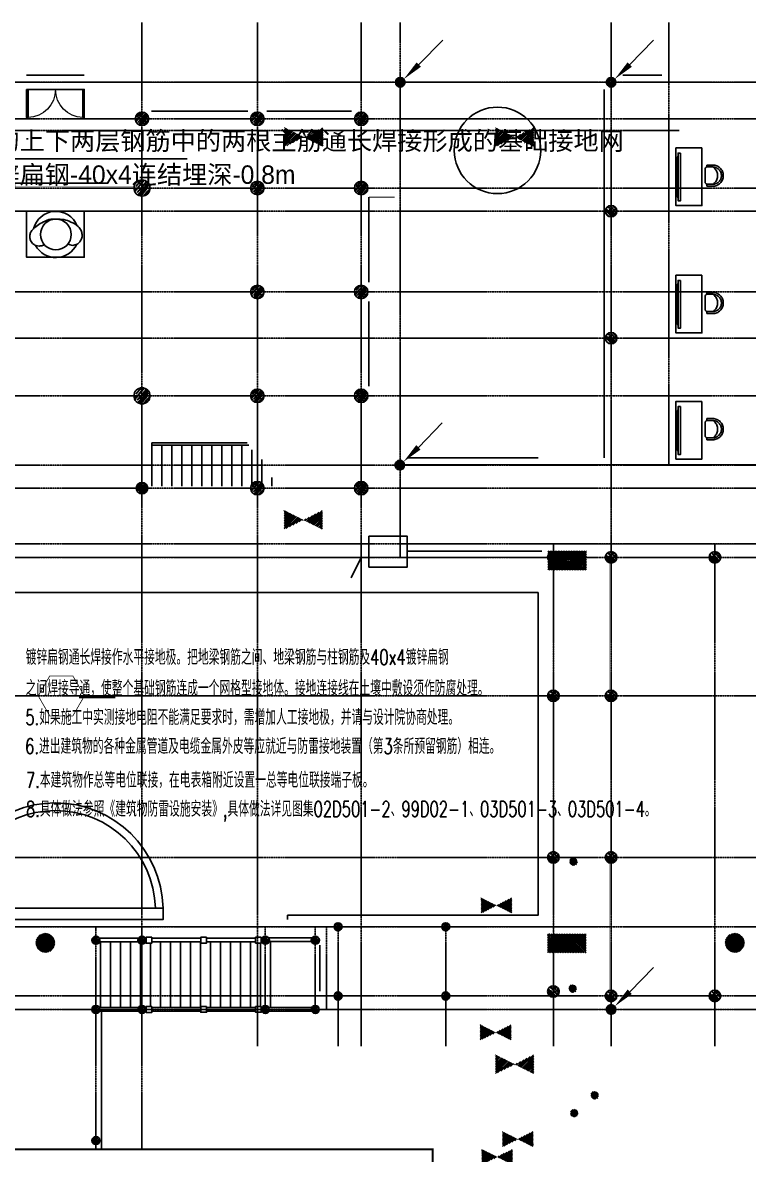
# Model space of a CAD drawing. Extents: x -137808 to 103746506, y -332957 to -111547.
# Drawn here: x 130060 to 148933, y -184427 to -155011 of the extents above; entities that cross this region are included whole.
import ezdxf

# ---------------------------------------------------------------- set-up
doc = ezdxf.new("R2010")
doc.units = 0
doc.header["$LTSCALE"] = 25
doc.header["$MEASUREMENT"] = 0
doc.linetypes.add('CONTINOUS', pattern=[0])
doc.linetypes.add('DOTE', pattern=[2.42, 2, -0.2, 0.02, -0.2])
doc.layers.get('0').update_dxf_attribs({"linetype": 'CONTINUOUS'})
for name, color, linetype in [('DOTE', 1, 'DOTE'), ('STEP', 7, 'CONTINUOUS'), ('TS', 4, 'CONTINUOUS'), ('WALL', 130, 'CONTINUOUS'), ('家具', 54, 'CONTINUOUS'), ('电-强电平面-箭头', 3, 'CONTINUOUS'), ('电-接地防雷-接地线', 132, 'CONTINUOUS'), ('设备-照明', 3, 'CONTINUOUS')]:
    doc.layers.add(name, color=color, linetype=linetype)
doc.styles.add('_TCH_DIM', font='SIMPLEX', dxfattribs={"bigfont": 'GBCBIG'})
doc.styles.add('C3', font='romans.shx', dxfattribs={"width": 0.7, "bigfont": 'hztxt.shx'})
doc.styles.add('IDQSTYLE', font='txt.shx', dxfattribs={"width": 0.7, "bigfont": 'hztxt.shx'})
doc.styles.get("Standard").update_dxf_attribs({"font": 'GBENOR', "bigfont": 'GBCBIG'})
doc.linetypes.add('GDLine', pattern='A,1,-3,5.8,["|",Standard,S=4,R=-45,X=-1.407,Y=-0.7],-0.1,["|",Standard,S=4,R=-45,X=-1.407,Y=-0.7],-0.1,["|",Standard,S=4,R=-45,X=-1.407,Y=-0.7],-0.1,["|",Standard,S=4,R=-45,X=-1.407,Y=-0.7],-0.1,5.8,-3,1', length=20)
doc.dimstyles.get("Standard").update_dxf_attribs({"dimscale": 100, "dimtxt": 3.5, "dimasz": 1, "dimexe": 2.5, "dimexo": 3, "dimgap": 1.5, "dimtad": 1, "dimdec": 0, "dimzin": 0, "dimdsep": 46, "dimtxsty": 'Standard', "dimblk": 'ARCHTICK', "dimcen": 0.09, "dimadec": 0, "dimazin": 0, "dimtfac": 1, "dimtdec": 0, "dimtix": 1, "dimtmove": 2, "dimatfit": 3, "dimfxl": 0, "dimtolj": 1, "dimtzin": 0, "dimarcsym": 0})

# ---------------------------------------------------------------- blocks, each defined once
blk = doc.blocks.new('*X')
at = {"color": 0, "linetype": 'Continuous'}
for p, q in [((192.59, 446.72), (193.93, 448.06)), ((192.59, 446.72), (193.87, 448.01)), ((192.65, 447.21), (193.44, 448)), ((192.65, 446.36), (194.23, 447.94)), ((192.67, 446.38), (194.27, 447.98)), ((192.69, 447.24), (193.35, 447.91)), ((192.79, 446.07), (194.52, 447.8)), ((192.81, 446.1), (194.55, 447.84)), ((192.98, 445.84), (194.75, 447.61)), ((193.01, 445.87), (194.78, 447.64)), ((193.23, 445.66), (194.93, 447.37)), ((193.27, 445.7), (194.95, 447.39)), ((193.53, 445.54), (195.05, 447.06)), ((193.58, 445.59), (195.06, 447.07)), ((193.92, 445.51), (195.08, 446.67)), ((193.98, 445.57), (195.08, 446.67)), ((194.61, 445.77), (194.82, 445.99)), ((163.77, 434.88), (163.89, 435)), ((163.77, 434.45), (164.18, 434.86)), ((163.77, 434.03), (164.46, 434.72)), ((163.77, 433.6), (164.74, 434.57)), ((163.77, 433.18), (165.02, 434.43)), ((163.77, 432.76), (165.31, 434.29)), ((163.77, 432.33), (165.59, 434.15)), ((163.77, 431.91), (165.87, 434.01)), ((163.77, 431.48), (166.16, 433.87)), ((163.77, 431.06), (166.44, 433.73)), ((163.77, 430.63), (166.72, 433.58)), ((163.77, 430.21), (167, 433.44)), ((164.32, 430.33), (167.29, 433.3)), ((165.17, 430.76), (167.57, 433.16)), ((166.02, 431.18), (167.85, 433.02)), ((166.86, 431.61), (168.14, 432.88)), ((167.71, 432.03), (168.42, 432.74)), ((168.56, 432.45), (168.7, 432.59)), ((168.98, 432.45), (169.41, 432.88)), ((169.27, 432.31), (170.26, 433.3)), ((169.55, 432.17), (171.11, 433.73)), ((169.83, 432.03), (171.96, 434.15)), ((170.12, 431.89), (172.8, 434.58)), ((170.4, 431.75), (173.65, 435)), ((170.68, 431.6), (173.77, 434.69)), ((170.96, 431.46), (173.77, 434.27)), ((171.25, 431.32), (173.77, 433.85)), ((171.53, 431.18), (173.77, 433.42)), ((171.81, 431.04), (173.77, 433)), ((172.1, 430.9), (173.77, 432.57)), ((172.38, 430.76), (173.77, 432.15)), ((172.66, 430.61), (173.77, 431.72)), ((172.94, 430.47), (173.77, 431.3)), ((173.23, 430.33), (173.77, 430.88)), ((173.51, 430.19), (173.77, 430.45)), ((232.27, 320.09), (237.18, 325)), ((232.27, 320.51), (236.75, 325)), ((232.27, 320.94), (236.33, 325)), ((232.27, 321.36), (235.9, 325)), ((232.27, 321.79), (235.48, 325)), ((232.27, 322.21), (235.06, 325)), ((232.27, 322.63), (234.63, 325)), ((232.27, 323.06), (234.21, 325)), ((232.27, 323.48), (233.78, 325)), ((232.27, 323.91), (233.36, 325)), ((232.27, 324.33), (232.93, 325)), ((232.27, 324.76), (232.51, 325)), ((232.6, 320), (237.6, 325)), ((233.02, 320), (238.02, 325)), ((233.45, 320), (238.45, 325)), ((233.87, 320), (238.87, 325)), ((234.3, 320), (239.3, 325)), ((234.72, 320), (239.72, 325)), ((235.15, 320), (240.15, 325)), ((235.57, 320), (240.57, 325)), ((235.99, 320), (240.99, 325)), ((236.42, 320), (241.42, 325)), ((236.84, 320), (241.84, 325)), ((237.27, 320), (242.27, 325)), ((237.69, 320), (242.27, 324.57)), ((238.12, 320), (242.27, 324.15)), ((238.54, 320), (242.27, 323.72)), ((238.96, 320), (242.27, 323.3)), ((239.39, 320), (242.27, 322.88)), ((239.81, 320), (242.27, 322.45)), ((240.24, 320), (242.27, 322.03)), ((240.66, 320), (242.27, 321.6)), ((241.09, 320), (242.27, 321.18)), ((241.51, 320), (242.27, 320.75)), ((241.93, 320), (242.27, 320.33)), ((278.36, 223.2), (280.79, 225.63)), ((278.36, 222.93), (281.06, 225.62)), ((278.39, 223.51), (280.47, 225.6)), ((278.4, 222.68), (281.31, 225.59)), ((278.45, 222.45), (279.79, 223.79)), ((278.47, 223.88), (280.11, 225.52)), ((278.69, 224.39), (279.6, 225.29)), ((279.61, 223.04), (280.95, 224.38)), ((279.62, 223.34), (280.65, 224.37)), ((279.65, 222.8), (281.19, 224.34)), ((279.73, 222.59), (281.39, 224.26)), ((279.79, 223.79), (280.2, 224.2)), ((279.83, 222.42), (281.57, 224.16)), ((279.94, 223.09), (280.9, 224.05)), ((279.96, 222.26), (281.73, 224.03)), ((279.99, 222.85), (281.14, 224)), ((279.99, 223.42), (280.57, 224)), ((280.07, 222.66), (281.33, 223.91)), ((280.11, 222.13), (281.86, 223.88)), ((280.2, 224.2), (281.54, 225.54)), ((280.2, 222.5), (281.49, 223.79)), ((280.29, 222.02), (281.97, 223.7)), ((280.35, 222.37), (281.62, 223.64)), ((280.36, 220.68), (283.31, 223.63)), ((280.65, 224.37), (281.75, 225.47)), ((280.95, 224.38), (281.95, 225.38)), ((281.19, 224.34), (282.13, 225.28)), ((281.39, 224.26), (282.3, 225.17)), ((281.57, 224.16), (282.46, 225.05)), ((281.73, 224.03), (282.61, 224.91)), ((281.86, 223.88), (282.75, 224.77)), ((281.97, 223.7), (282.87, 224.61)), ((281.98, 222.58), (283.25, 223.85)), ((282.05, 223.5), (282.99, 224.44)), ((282.1, 223.27), (283.09, 224.26)), ((282.1, 222.98), (283.18, 224.06)), ((278.52, 222.24), (279.62, 223.34)), ((278.61, 222.04), (279.61, 223.04)), ((278.71, 221.86), (279.65, 222.8)), ((278.82, 221.68), (279.73, 222.59)), ((278.94, 221.52), (279.83, 222.42)), ((279.08, 221.38), (279.96, 222.26)), ((279.22, 221.24), (280.11, 222.13)), ((279.38, 221.11), (280.29, 222.02)), ((279.55, 221), (280.49, 221.94)), ((279.73, 220.9), (280.72, 221.89)), ((279.93, 220.81), (281.01, 221.89)), ((280.14, 220.74), (281.41, 222.01)), ((280.49, 221.94), (282.05, 223.5)), ((280.54, 222.27), (281.71, 223.45)), ((280.61, 220.65), (283.34, 223.38)), ((280.72, 221.89), (282.1, 223.27)), ((280.77, 222.22), (281.77, 223.22)), ((280.88, 220.63), (283.36, 223.11)), ((281.01, 221.89), (282.1, 222.98)), ((281.08, 222.24), (281.74, 222.91)), ((281.18, 220.65), (283.33, 222.81)), ((281.41, 222.01), (281.98, 222.58)), ((281.54, 220.73), (283.26, 222.45)), ((282.01, 220.91), (283.07, 221.98)), ((159.6, 156.77), (159.62, 156.79)), ((159.66, 156.55), (159.91, 156.79)), ((159.75, 156.35), (160.19, 156.79)), ((159.84, 156.17), (160.47, 156.79)), ((159.95, 155.99), (160.75, 156.79)), ((160.08, 155.83), (161.04, 156.79)), ((160.21, 155.68), (161.32, 156.79)), ((160.35, 155.55), (161.6, 156.79)), ((160.51, 155.42), (161.89, 156.79)), ((160.68, 155.3), (162.17, 156.79)), ((160.86, 155.2), (162.45, 156.79)), ((161.05, 155.11), (162.73, 156.79)), ((161.26, 155.03), (163.02, 156.79)), ((161.48, 154.98), (163.3, 156.79)), ((161.72, 154.93), (163.58, 156.79)), ((161.99, 154.92), (163.87, 156.79)), ((162.29, 154.93), (164.49, 157.14)), ((162.63, 155), (164.43, 156.79)), ((163.08, 155.16), (164.27, 156.35)), ((262, 135.85), (263.24, 137.09)), ((262, 135.85), (263.24, 137.09)), ((262, 135.85), (263.24, 137.09)), ((262, 135.85), (263.24, 137.09)), ((262.02, 135.59), (263.5, 137.07)), ((262.02, 135.59), (263.5, 137.07)), ((262.02, 135.59), (263.5, 137.07)), ((262.02, 135.59), (263.5, 137.07)), ((262.05, 136.18), (262.91, 137.04)), ((262.05, 136.18), (262.91, 137.04)), ((262.05, 136.18), (262.91, 137.04)), ((262.05, 136.18), (262.91, 137.04)), ((262.09, 135.37), (263.71, 137)), ((262.09, 135.37), (263.71, 137)), ((262.09, 135.37), (263.71, 137)), ((262.09, 135.37), (263.71, 137)), ((262.18, 135.19), (263.9, 136.91)), ((262.18, 135.19), (263.9, 136.91)), ((262.18, 135.19), (263.9, 136.91)), ((262.18, 135.19), (263.9, 136.91)), ((262.3, 135.02), (264.07, 136.79)), ((262.3, 135.02), (264.07, 136.79)), ((262.3, 135.02), (264.07, 136.79)), ((262.3, 135.02), (264.07, 136.79)), ((262.44, 134.88), (264.21, 136.64)), ((262.44, 134.88), (264.21, 136.64)), ((262.44, 134.88), (264.21, 136.64)), ((262.44, 134.88), (264.21, 136.64)), ((262.61, 134.77), (264.32, 136.48)), ((262.61, 134.77), (264.32, 136.48)), ((262.61, 134.77), (264.32, 136.48)), ((262.61, 134.77), (264.32, 136.48)), ((262.8, 134.67), (264.42, 136.29)), ((262.8, 134.67), (264.42, 136.29)), ((262.8, 134.67), (264.42, 136.29)), ((262.8, 134.67), (264.42, 136.29)), ((263.02, 134.61), (264.48, 136.07)), ((263.02, 134.61), (264.48, 136.07)), ((263.02, 134.61), (264.48, 136.07)), ((263.02, 134.61), (264.48, 136.07)), ((263.28, 134.59), (264.5, 135.8)), ((263.28, 134.59), (264.5, 135.8)), ((263.28, 134.59), (264.5, 135.8)), ((263.28, 134.59), (264.5, 135.8)), ((263.62, 134.65), (264.44, 135.46)), ((263.62, 134.65), (264.44, 135.46)), ((263.62, 134.65), (264.44, 135.46)), ((263.62, 134.65), (264.44, 135.46))]:
    blk.add_line(p, q, dxfattribs=at)
blk = doc.blocks.new('HC000754')
at = {"color": 0, "linetype": 'Continuous'}
blk.add_line((5.53, 5.47), (2.42, 2.3), dxfattribs=at)
blk.add_lwpolyline([(2.42, 2.3, 0.8, 0, 0), (0.47, 0.41, 0, 0, 0)], format="xyseb", dxfattribs=at)
blk.add_circle((0, 0), 0.625, dxfattribs=at)
at = {"color": 0, "linetype": 'Continuous', "xscale": 0.5, "yscale": 0.5, "zscale": 0.5}
blk.add_blockref('*X', (-96.92, -223.41), dxfattribs=at)
at = {"color": 0, "style": 'IDQSTYLE', "width": 0.7}
blk.add_attdef('PSFHATT', (7.53, -0.63), '', height=2.5, dxfattribs=at)
blk = doc.blocks.new('_ArchTick')
at = {"color": 0, "linetype": 'ByBlock', "const_width": 0.4}
blk.add_lwpolyline([(-0.5, -0.5), (0.5, 0.5)], dxfattribs=at)
blk = doc.blocks.new('HC000061')
at = {"color": 0, "linetype": 'Continuous'}
for p, q in [((-0.66, 0.64), (-1.77, 1.76)), ((1.77, 1.77), (0.65, 0.65)), ((-0.66, -0.64), (-1.77, -1.76)), ((0.65, -0.65), (1.77, -1.77))]:
    blk.add_line(p, q, dxfattribs=at)
at = {"color": 0, "linetype": 'Continuous', "const_width": 0.2}
blk.add_lwpolyline([(1.77, -1.77, 0.198912), (2.5, 0, 0.198912), (1.77, 1.77, 0.198912), (0, 2.5, 0.198912), (-1.77, 1.77, 0.198912), (-2.5, 0, 0.198912), (-1.77, -1.77, 0.198912), (0, -2.5, 0.198912)], format="xyb", close=True, dxfattribs=at)
at = {"color": 0, "linetype": 'Continuous'}
blk.add_circle((0, 0), 0.915, dxfattribs=at)
blk.add_blockref('*X', (-280.86, -223.13), dxfattribs=at)
at = {"color": 0, "style": 'IDQSTYLE', "width": 0.7}
blk.add_attdef('PSFHATT', (4.5, -2.5), '', height=2.5, dxfattribs=at)
blk = doc.blocks.new('HC000799')
at = {"color": 0, "linetype": 'Continuous', "const_width": 0.2}
for points in [[(0.88, 2.13), (3.75, 5), (5, 3.75)], [(-0.88, 0.37), (-3.75, -2.5), (-5, -1.25)]]:
    blk.add_lwpolyline(points, dxfattribs=at)
blk.add_lwpolyline([(0.88, 0.37, 0.198912), (1.25, 1.25, 0.198912), (0.88, 2.13, 0.198912), (0, 2.5, 0.198912), (-0.88, 2.13, 0.198912), (-1.25, 1.25, 0.198912), (-0.88, 0.37, 0.198912), (0, 0, 0.198912)], format="xyb", close=True, dxfattribs=at)
at = {"color": 0, "linetype": 'Continuous'}
blk.add_blockref('*X', (-263.19, -134.66), dxfattribs=at)
at = {"color": 0, "style": 'IDQSTYLE', "width": 0.7}
blk.add_attdef('PSFHATT', (7, -2.5), '', height=2.5, dxfattribs=at)
blk = doc.blocks.new('CHR1')
at = {"color": 251, "linetype": 'Continuous'}
for p, q in [((-225, 150), (-275, 150)), ((-275, 150), (-275, 0)), ((-225, 150), (-225, 0)), ((189, 200), (-189, 200)), ((275, 150), (225, 150)), ((225, 150), (225, 0)), ((275, 150), (275, 0))]:
    blk.add_line(p, q, dxfattribs=at)
at = {"color": 251}
for p, q in [((-225, 150), (-225, 158)), ((225, 150), (225, 158))]:
    blk.add_line(p, q, dxfattribs=at)
at = {"color": 251, "linetype": 'Continuous'}
for points in [[(-208, 180, 0), (-217, 169, 0), (-225, 158, 0)], [(-208, 180, 0), (-199, 190, 0), (-189, 200, 0)], [(189, 200, 0), (199, 190, 0), (208, 180, 0)], [(225, 158, 0), (217, 169, 0), (208, 180, 0)], [(-270, -54, 0), (-274, -27, 0), (-275, 0, 0)], [(-254, -105, 0), (-263, -80, 0), (-270, -54, 0)], [(-229, -153, 0), (-242, -130, 0), (-254, -105, 0)], [(-229, -153, 0), (-213, -175, 0), (-194, -195, 0)], [(-221, -44, 0), (-224, -22, 0), (-225, 0, 0)], [(-191, -48, 0), (-209, -29, 0), (-225, -8, 0)], [(-221, -44, 0), (-215, -65, 0), (-208, -86, 0)], [(-187, -125, 0), (-198, -106, 0), (-208, -86, 0)], [(-153, -229, 0), (-174, -213, 0), (-194, -195, 0)], [(-149, -81, 0), (-171, -65, 0), (-191, -48, 0)], [(-159, -159, 0), (-174, -143, 0), (-187, -125, 0)], [(-125, -187, 0), (-143, -174, 0), (-159, -159, 0)], [(-153, -229, 0), (-130, -243, 0), (-105, -254, 0)], [(-103, -105, 0), (-127, -94, 0), (-149, -81, 0)], [(-86, -208, 0), (-106, -199, 0), (-125, -187, 0)], [(-54, -270, 0), (-80, -263, 0), (-105, -254, 0)], [(-103, -105, 0), (-78, -114, 0), (-52, -120, 0)], [(-86, -208, 0), (-65, -215, 0), (-44, -221, 0)], [(0, -275, 0), (-27, -274, 0), (-54, -270, 0)], [(0, -125, 0), (-26, -124, 0), (-52, -120, 0)], [(0, -225, 0), (-22, -224, 0), (-44, -221, 0)], [(0, -125, 0), (26, -124, 0), (52, -120, 0)], [(44, -221, 0), (22, -224, 0), (0, -225, 0)], [(54, -270, 0), (27, -274, 0), (0, -275, 0)], [(44, -221, 0), (65, -215, 0), (86, -208, 0)], [(103, -105, 0), (78, -114, 0), (52, -120, 0)], [(54, -270, 0), (80, -263, 0), (105, -254, 0)], [(125, -187, 0), (106, -199, 0), (86, -208, 0)], [(150, -81, 0), (127, -94, 0), (103, -105, 0)], [(105, -254, 0), (130, -243, 0), (153, -229, 0)], [(159, -159, 0), (143, -174, 0), (125, -187, 0)], [(150, -81, 0), (171, -65, 0), (191, -48, 0)], [(195, -195, 0), (175, -213, 0), (153, -229, 0)], [(187, -125, 0), (174, -143, 0), (159, -159, 0)], [(208, -86, 0), (199, -106, 0), (187, -125, 0)], [(225, -8, 0), (209, -29, 0), (191, -48, 0)], [(195, -195, 0), (213, -175, 0), (229, -153, 0)], [(221, -44, 0), (215, -65, 0), (208, -86, 0)], [(225, 0, 0), (224, -22, 0), (221, -44, 0)], [(254, -105, 0), (243, -130, 0), (229, -153, 0)], [(270, -54, 0), (263, -80, 0), (254, -105, 0)], [(270, -54, 0), (274, -27, 0), (275, 0, 0)]]:
    blk.add_polyline3d(points, dxfattribs=at)

msp = doc.modelspace()

# ---------------------------------------------------------------- hatches: boundary and pattern name
h = msp.add_hatch()
h.set_pattern_fill('木材', color=251, scale=20, style=0)
h.set_pattern_definition([(50, (10198.826, -77402.78), (51.847064, 186.24683), [1200, -160, 400, -80]), (50, (10305.23, -77362.78), (-132.93014, 7.10905), [240, -26.4, 480, -60]), (50, (10238.826, -77334.78), (226.339663, 353.127904), [640, -112, 320, -80])])
h.paths.add_polyline_path([(133163, -157336, 0.414214), (132988, -157511), (133163, -157511)])
h.paths.add_polyline_path([(133163, -157336), (133163, -157511), (133338, -157511, 0.414214)])
h.paths.add_polyline_path([(133338, -157511), (133163, -157511), (133163, -157686, 0.414214)])
h.paths.add_polyline_path([(133163, -157511), (132988, -157511, 0.414214), (133163, -157686)])
h = msp.add_hatch()
h.set_pattern_fill('木材', color=251, scale=20, style=0)
h.set_pattern_definition([(50, (13199.15, -77402.78), (51.847064, 186.24683), [1200, -160, 400, -80]), (50, (13305.55, -77362.78), (-132.93014, 7.10905), [240, -26.4, 480, -60]), (50, (13239.15, -77334.78), (226.339663, 353.127904), [640, -112, 320, -80])])
h.paths.add_polyline_path([(136163, -157336, 0.414214), (135988, -157511), (136163, -157511)])
h.paths.add_polyline_path([(136163, -157336), (136163, -157511), (136338, -157511, 0.414214)])
h.paths.add_polyline_path([(136338, -157511), (136163, -157511), (136163, -157686, 0.414214)])
h.paths.add_polyline_path([(136163, -157511), (135988, -157511, 0.414214), (136163, -157686)])
h = msp.add_hatch()
h.set_pattern_fill('木材', color=251, scale=20, style=0)
h.set_pattern_definition([(50, (15900.614, -77402.78), (51.847064, 186.24683), [1200, -160, 400, -80]), (50, (16007.01, -77362.78), (-132.93014, 7.10905), [240, -26.4, 480, -60]), (50, (15940.614, -77334.78), (226.339663, 353.127904), [640, -112, 320, -80])])
h.paths.add_polyline_path([(138865, -157336, 0.414214), (138690, -157511), (138865, -157511)])
h.paths.add_polyline_path([(138865, -157336), (138865, -157511), (139040, -157511, 0.414214)])
h.paths.add_polyline_path([(139040, -157511), (138865, -157511), (138865, -157686, 0.414214)])
h.paths.add_polyline_path([(138865, -157511), (138690, -157511, 0.414214), (138865, -157686)])
h = msp.add_hatch()
h.set_pattern_fill('木材', color=251, scale=24, style=0)
h.set_pattern_definition([(50, (-14392.81, -63181.1), (62.216477, 223.496197), [1440, -192, 480, -96]), (50, (-14265.13, -63133.1), (-159.516165, 8.53086), [288, -31.68, 576, -72]), (50, (-14344.81, -63099.5), (271.607596, 423.753485), [768, -134.4, 384, -96])])
h.paths.add_polyline_path([(133164, -159101, 0.414214), (132954, -159311), (133164, -159311)])
h.paths.add_polyline_path([(133164, -159101), (133164, -159311), (133374, -159311, 0.414214)])
h.paths.add_polyline_path([(133374, -159311), (133164, -159311), (133164, -159521, 0.414214)])
h.paths.add_polyline_path([(133164, -159311), (132954, -159311, 0.414214), (133164, -159521)])
h = msp.add_hatch()
h.set_pattern_fill('木材', color=251, scale=20, style=0)
h.set_pattern_definition([(50, (13200, -79202.78), (51.847064, 186.24683), [1200, -160, 400, -80]), (50, (13306.4, -79162.78), (-132.93014, 7.10905), [240, -26.4, 480, -60]), (50, (13240, -79134.78), (226.339663, 353.127904), [640, -112, 320, -80])])
h.paths.add_polyline_path([(136164, -159136, 0.414214), (135989, -159311), (136164, -159311)])
h.paths.add_polyline_path([(136164, -159136), (136164, -159311), (136339, -159311, 0.414214)])
h.paths.add_polyline_path([(136339, -159311), (136164, -159311), (136164, -159486, 0.414214)])
h.paths.add_polyline_path([(136164, -159311), (135989, -159311, 0.414214), (136164, -159486)])
h = msp.add_hatch()
h.set_pattern_fill('木材', color=251, scale=20, style=0)
h.set_pattern_definition([(50, (15900, -79202.78), (51.847064, 186.24683), [1200, -160, 400, -80]), (50, (16006.4, -79162.78), (-132.93014, 7.10905), [240, -26.4, 480, -60]), (50, (15940, -79134.78), (226.339663, 353.127904), [640, -112, 320, -80])])
h.paths.add_polyline_path([(138864, -159136, 0.414214), (138689, -159311), (138864, -159311)])
h.paths.add_polyline_path([(138864, -159136), (138864, -159311), (139039, -159311, 0.414214)])
h.paths.add_polyline_path([(139039, -159311), (138864, -159311), (138864, -159486, 0.414214)])
h.paths.add_polyline_path([(138864, -159311), (138689, -159311, 0.414214), (138864, -159486)])
h = msp.add_hatch()
h.set_pattern_fill('木材', color=251, scale=20, style=0)
h.set_pattern_definition([(130, (255734.65, -79960.06), (-51.847064, 186.24683), [1200, -160, 400, -80]), (130, (255628.25, -79920.06), (132.93014, 7.10905), [240, -26.4, 480, -60]), (130, (255694.65, -79892.057), (-226.339663, 353.127904), [640, -112, 320, -80])])
h.paths.add_polyline_path([(145514, -159911, -1), (145214, -159911, -1)])
h = msp.add_hatch()
h.set_pattern_fill('木材', color=251, scale=20, style=0)
h.set_pattern_definition([(50, (13200, -81902.78), (51.847064, 186.24683), [1200, -160, 400, -80]), (50, (13306.4, -81862.78), (-132.93014, 7.10905), [240, -26.4, 480, -60]), (50, (13240, -81834.78), (226.339663, 353.127904), [640, -112, 320, -80])])
h.paths.add_polyline_path([(136164, -161836, 0.414214), (135989, -162011), (136164, -162011)])
h.paths.add_polyline_path([(136164, -161836), (136164, -162011), (136339, -162011, 0.414214)])
h.paths.add_polyline_path([(136339, -162011), (136164, -162011), (136164, -162186, 0.414214)])
h.paths.add_polyline_path([(136164, -162011), (135989, -162011, 0.414214), (136164, -162186)])
h = msp.add_hatch()
h.set_pattern_fill('木材', color=251, scale=20, style=0)
h.set_pattern_definition([(50, (15900, -81902.78), (51.847064, 186.24683), [1200, -160, 400, -80]), (50, (16006.4, -81862.78), (-132.93014, 7.10905), [240, -26.4, 480, -60]), (50, (15940, -81834.78), (226.339663, 353.127904), [640, -112, 320, -80])])
h.paths.add_polyline_path([(138864, -161836, 0.414214), (138689, -162011), (138864, -162011)])
h.paths.add_polyline_path([(138864, -161836), (138864, -162011), (139039, -162011, 0.414214)])
h.paths.add_polyline_path([(139039, -162011), (138864, -162011), (138864, -162186, 0.414214)])
h.paths.add_polyline_path([(138864, -162011), (138689, -162011, 0.414214), (138864, -162186)])
h = msp.add_hatch()
h.set_pattern_fill('木材', color=251, scale=20, style=0)
h.set_pattern_definition([(130, (255734.65, -83260.06), (-51.847064, 186.24683), [1200, -160, 400, -80]), (130, (255628.25, -83220.06), (132.93014, 7.10905), [240, -26.4, 480, -60]), (130, (255694.65, -83192.057), (-226.339663, 353.127904), [640, -112, 320, -80])])
h.paths.add_polyline_path([(145514, -163211, -1), (145214, -163211, -1)])
h = msp.add_hatch()
h.set_pattern_fill('木材', color=251, scale=24, style=0)
h.set_pattern_definition([(50, (-14392.81, -68581.1), (62.216477, 223.496197), [1440, -192, 480, -96]), (50, (-14265.13, -68533.1), (-159.516165, 8.53086), [288, -31.68, 576, -72]), (50, (-14344.81, -68499.5), (271.607596, 423.753485), [768, -134.4, 384, -96])])
h.paths.add_polyline_path([(133164, -164501, 0.414214), (132954, -164711), (133164, -164711)])
h.paths.add_polyline_path([(133164, -164501), (133164, -164711), (133374, -164711, 0.414214)])
h.paths.add_polyline_path([(133374, -164711), (133164, -164711), (133164, -164921, 0.414214)])
h.paths.add_polyline_path([(133164, -164711), (132954, -164711, 0.414214), (133164, -164921)])
h = msp.add_hatch()
h.set_pattern_fill('木材', color=251, scale=20, style=0)
h.set_pattern_definition([(50, (13200, -84602.78), (51.847064, 186.24683), [1200, -160, 400, -80]), (50, (13306.4, -84562.78), (-132.93014, 7.10905), [240, -26.4, 480, -60]), (50, (13240, -84534.78), (226.339663, 353.127904), [640, -112, 320, -80])])
h.paths.add_polyline_path([(136164, -164536, 0.414214), (135989, -164711), (136164, -164711)])
h.paths.add_polyline_path([(136164, -164536), (136164, -164711), (136339, -164711, 0.414214)])
h.paths.add_polyline_path([(136339, -164711), (136164, -164711), (136164, -164886, 0.414214)])
h.paths.add_polyline_path([(136164, -164711), (135989, -164711, 0.414214), (136164, -164886)])
h = msp.add_hatch()
h.set_pattern_fill('木材', color=251, scale=20, style=0)
h.set_pattern_definition([(50, (15900, -84602.78), (51.847064, 186.24683), [1200, -160, 400, -80]), (50, (16006.4, -84562.78), (-132.93014, 7.10905), [240, -26.4, 480, -60]), (50, (15940, -84534.78), (226.339663, 353.127904), [640, -112, 320, -80])])
h.paths.add_polyline_path([(138864, -164536, 0.414214), (138689, -164711), (138864, -164711)])
h.paths.add_polyline_path([(138864, -164536), (138864, -164711), (139039, -164711, 0.414214)])
h.paths.add_polyline_path([(139039, -164711), (138864, -164711), (138864, -164886, 0.414214)])
h.paths.add_polyline_path([(138864, -164711), (138689, -164711, 0.414214), (138864, -164886)])
h = msp.add_hatch()
h.set_pattern_fill('木材', color=251, scale=17.2, style=0)
h.set_pattern_definition([(50, (27414.99, -98217.955), (44.588475, 160.172274), [1032, -137.6, 344, -68.8]), (50, (27506.5, -98183.555), (-114.31992, 6.11378), [206.4, -22.704, 412.8, -51.6]), (50, (27449.39, -98159.475), (194.65211, 303.689998), [550.4, -96.32, 275.2, -68.8])])
h.paths.add_polyline_path([(133164, -166961, 0.414214), (133014, -167111), (133164, -167111)])
h.paths.add_polyline_path([(133164, -166961), (133164, -167111), (133315, -167111, 0.414214)])
h.paths.add_polyline_path([(133315, -167111), (133164, -167111), (133164, -167262, 0.414214)])
h.paths.add_polyline_path([(133164, -167111), (133014, -167111, 0.414214), (133164, -167262)])
h = msp.add_hatch()
h.set_pattern_fill('木材', color=251, scale=20, style=0)
h.set_pattern_definition([(50, (13200, -87002.78), (51.847064, 186.24683), [1200, -160, 400, -80]), (50, (13306.4, -86962.78), (-132.93014, 7.10905), [240, -26.4, 480, -60]), (50, (13240, -86934.78), (226.339663, 353.127904), [640, -112, 320, -80])])
h.paths.add_polyline_path([(136164, -166936, 0.414214), (135989, -167111), (136164, -167111)])
h.paths.add_polyline_path([(136164, -166936), (136164, -167111), (136339, -167111, 0.414214)])
h.paths.add_polyline_path([(136339, -167111), (136164, -167111), (136164, -167286, 0.414214)])
h.paths.add_polyline_path([(136164, -167111), (135989, -167111, 0.414214), (136164, -167286)])
h = msp.add_hatch()
h.set_pattern_fill('木材', color=251, scale=20, style=0)
h.set_pattern_definition([(50, (15900, -87002.78), (51.847064, 186.24683), [1200, -160, 400, -80]), (50, (16006.4, -86962.78), (-132.93014, 7.10905), [240, -26.4, 480, -60]), (50, (15940, -86934.78), (226.339663, 353.127904), [640, -112, 320, -80])])
h.paths.add_polyline_path([(138864, -166936, 0.414214), (138689, -167111), (138864, -167111)])
h.paths.add_polyline_path([(138864, -166936), (138864, -167111), (139039, -167111, 0.414214)])
h.paths.add_polyline_path([(139039, -167111), (138864, -167111), (138864, -167286, 0.414214)])
h.paths.add_polyline_path([(138864, -167111), (138689, -167111, 0.414214), (138864, -167286)])
h = msp.add_hatch()
h.set_pattern_fill('木材', color=251, scale=20, style=0)
h.set_pattern_definition([(130, (254233.125, -88957.41), (-51.847064, 186.24683), [1200, -160, 400, -80]), (130, (254126.72, -88917.41), (132.93014, 7.10905), [240, -26.4, 480, -60]), (130, (254193.125, -88889.41), (-226.339663, 353.127904), [640, -112, 320, -80])])
h.paths.add_polyline_path([(144013, -168909, -1), (143713, -168909, -1)])
h = msp.add_hatch()
h.set_pattern_fill('木材', color=251, scale=20, style=0)
h.set_pattern_definition([(130, (255733.125, -88957.41), (-51.847064, 186.24683), [1200, -160, 400, -80]), (130, (255626.72, -88917.41), (132.93014, 7.10905), [240, -26.4, 480, -60]), (130, (255693.125, -88889.41), (-226.339663, 353.127904), [640, -112, 320, -80])])
h.paths.add_polyline_path([(145513, -168909, -1), (145213, -168909, -1)])
h = msp.add_hatch()
h.set_pattern_fill('木材', color=251, scale=20, style=0)
h.set_pattern_definition([(130, (258433.125, -88957.41), (-51.847064, 186.24683), [1200, -160, 400, -80]), (130, (258326.72, -88917.41), (132.93014, 7.10905), [240, -26.4, 480, -60]), (130, (258393.125, -88889.41), (-226.339663, 353.127904), [640, -112, 320, -80])])
h.paths.add_polyline_path([(148213, -168909, -1), (147913, -168909, -1)])
h = msp.add_hatch()
h.set_pattern_fill('木材', color=251, scale=20, style=0)
h.set_pattern_definition([(130, (254233.125, -92557.41), (-51.847064, 186.24683), [1200, -160, 400, -80]), (130, (254126.72, -92517.41), (132.93014, 7.10905), [240, -26.4, 480, -60]), (130, (254193.125, -92489.41), (-226.339663, 353.127904), [640, -112, 320, -80])])
h.paths.add_polyline_path([(144013, -172509, -1), (143713, -172509, -1)])
h = msp.add_hatch()
h.set_pattern_fill('木材', color=251, scale=20, style=0)
h.set_pattern_definition([(130, (255733.125, -92557.41), (-51.847064, 186.24683), [1200, -160, 400, -80]), (130, (255626.72, -92517.41), (132.93014, 7.10905), [240, -26.4, 480, -60]), (130, (255693.125, -92489.41), (-226.339663, 353.127904), [640, -112, 320, -80])])
h.paths.add_polyline_path([(145513, -172509, -1), (145213, -172509, -1)])
h = msp.add_hatch()
h.set_pattern_fill('木材', color=251, scale=20, style=0)
h.set_pattern_definition([(130, (254233.125, -96757.41), (-51.847064, 186.24683), [1200, -160, 400, -80]), (130, (254126.72, -96717.41), (132.93014, 7.10905), [240, -26.4, 480, -60]), (130, (254193.125, -96689.41), (-226.339663, 353.127904), [640, -112, 320, -80])])
h.paths.add_polyline_path([(144013, -176709, -1), (143713, -176709, -1)])
h = msp.add_hatch()
h.set_pattern_fill('木材', color=251, scale=20, style=0)
h.set_pattern_definition([(130, (255733.125, -96757.41), (-51.847064, 186.24683), [1200, -160, 400, -80]), (130, (255626.72, -96717.41), (132.93014, 7.10905), [240, -26.4, 480, -60]), (130, (255693.125, -96689.41), (-226.339663, 353.127904), [640, -112, 320, -80])])
h.paths.add_polyline_path([(145513, -176709, -1), (145213, -176709, -1)])
h = msp.add_hatch()
h.set_pattern_fill('木材', color=251, scale=14, style=0)
h.set_pattern_definition([(130, (215523.52, -122545.39), (-36.292945, 130.37278), [840, -112, 280, -56]), (130, (215449.04, -122517.39), (93.051096, 4.97633), [168, -18.48, 336, -42]), (130, (215495.523, -122497.79), (-158.437764, 247.189533), [448, -78.4, 224, -56])])
h.paths.add_polyline_path([(138369, -178511, -1), (138159, -178511, -1)])
h = msp.add_hatch()
h.set_pattern_fill('木材', color=251, scale=14, style=0)
h.set_pattern_definition([(130, (218323.52, -122545.39), (-36.292945, 130.37278), [840, -112, 280, -56]), (130, (218249.04, -122517.39), (93.051096, 4.97633), [168, -18.48, 336, -42]), (130, (218295.523, -122497.79), (-158.437764, 247.189533), [448, -78.4, 224, -56])])
h.paths.add_polyline_path([(141169, -178511, -1), (140959, -178511, -1)])
h = msp.add_hatch()
h.set_pattern_fill('木材', color=251, scale=14, style=0)
h.set_pattern_definition([(50, (54705.81, -122895.39), (36.292945, 130.37278), [840, -112, 280, -56]), (50, (54780.29, -122867.39), (-93.051096, 4.97633), [168, -18.48, 336, -42]), (50, (54733.808, -122847.79), (158.437764, 247.189533), [448, -78.4, 224, -56])])
h.paths.add_polyline_path([(131860, -178861, 1), (132070, -178861, 1)])
h = msp.add_hatch()
h.set_pattern_fill('木材', color=251, scale=14, style=0)
h.set_pattern_definition([(50, (55905.81, -122895.39), (36.292945, 130.37278), [840, -112, 280, -56]), (50, (55980.29, -122867.39), (-93.051096, 4.97633), [168, -18.48, 336, -42]), (50, (55933.808, -122847.79), (158.437764, 247.189533), [448, -78.4, 224, -56])])
h.paths.add_polyline_path([(133060, -178861, 1), (133270, -178861, 1)])
h = msp.add_hatch()
h.set_pattern_fill('木材', color=251, scale=14, style=0)
h.set_pattern_definition([(50, (59111.78, -122895.39), (36.292945, 130.37278), [840, -112, 280, -56]), (50, (59186.26, -122867.39), (-93.051096, 4.97633), [168, -18.48, 336, -42]), (50, (59139.78, -122847.79), (158.437764, 247.189533), [448, -78.4, 224, -56])])
h.paths.add_polyline_path([(136266, -178861, 1), (136476, -178861, 1)])
h = msp.add_hatch()
h.set_pattern_fill('木材', color=251, scale=14, style=0)
h.set_pattern_definition([(50, (60411.78, -122895.39), (36.292945, 130.37278), [840, -112, 280, -56]), (50, (60486.26, -122867.39), (-93.051096, 4.97633), [168, -18.48, 336, -42]), (50, (60439.78, -122847.79), (158.437764, 247.189533), [448, -78.4, 224, -56])])
h.paths.add_polyline_path([(137566, -178861, 1), (137776, -178861, 1)])
h = msp.add_hatch()
h.set_pattern_fill('木材', color=251, scale=14, style=0)
h.set_pattern_definition([(130, (215523.52, -124345.39), (-36.292945, 130.37278), [840, -112, 280, -56]), (130, (215449.04, -124317.39), (93.051096, 4.97633), [168, -18.48, 336, -42]), (130, (215495.523, -124297.79), (-158.437764, 247.189533), [448, -78.4, 224, -56])])
h.paths.add_polyline_path([(138369, -180311, -1), (138159, -180311, -1)])
h = msp.add_hatch()
h.set_pattern_fill('木材', color=251, scale=14, style=0)
h.set_pattern_definition([(130, (218323.52, -124345.39), (-36.292945, 130.37278), [840, -112, 280, -56]), (130, (218249.04, -124317.39), (93.051096, 4.97633), [168, -18.48, 336, -42]), (130, (218295.523, -124297.79), (-158.437764, 247.189533), [448, -78.4, 224, -56])])
h.paths.add_polyline_path([(141169, -180311, -1), (140959, -180311, -1)])
h = msp.add_hatch()
h.set_pattern_fill('木材', color=251, scale=20, style=0)
h.set_pattern_definition([(130, (254233.125, -100244.126), (-51.847064, 186.24683), [1200, -160, 400, -80]), (130, (254126.72, -100204.13), (132.93014, 7.10905), [240, -26.4, 480, -60]), (130, (254193.125, -100176.126), (-226.339663, 353.127904), [640, -112, 320, -80])])
h.paths.add_polyline_path([(144013, -180195, -1), (143713, -180195, -1)])
h = msp.add_hatch()
h.set_pattern_fill('木材', color=251, scale=20, style=0)
h.set_pattern_definition([(130, (255733.125, -100357.41), (-51.847064, 186.24683), [1200, -160, 400, -80]), (130, (255626.72, -100317.41), (132.93014, 7.10905), [240, -26.4, 480, -60]), (130, (255693.125, -100289.41), (-226.339663, 353.127904), [640, -112, 320, -80])])
h.paths.add_polyline_path([(145513, -180309, -1), (145213, -180309, -1)])
h = msp.add_hatch()
h.set_pattern_fill('木材', color=251, scale=20, style=0)
h.set_pattern_definition([(130, (258433.125, -100357.41), (-51.847064, 186.24683), [1200, -160, 400, -80]), (130, (258326.72, -100317.41), (132.93014, 7.10905), [240, -26.4, 480, -60]), (130, (258393.125, -100289.41), (-226.339663, 353.127904), [640, -112, 320, -80])])
h.paths.add_polyline_path([(148213, -180309, -1), (147913, -180309, -1)])
h = msp.add_hatch()
h.set_pattern_fill('木材', color=251, scale=14, style=0)
h.set_pattern_definition([(50, (54703.423, -124695.39), (36.292945, 130.37278), [840, -112, 280, -56]), (50, (54777.9, -124667.39), (-93.051096, 4.97633), [168, -18.48, 336, -42]), (50, (54731.423, -124647.79), (158.437764, 247.189533), [448, -78.4, 224, -56])])
h.paths.add_polyline_path([(131858, -180661, 1), (132068, -180661, 1)])
h = msp.add_hatch()
h.set_pattern_fill('木材', color=251, scale=14, style=0)
h.set_pattern_definition([(50, (55903.423, -124695.39), (36.292945, 130.37278), [840, -112, 280, -56]), (50, (55977.9, -124667.39), (-93.051096, 4.97633), [168, -18.48, 336, -42]), (50, (55931.423, -124647.79), (158.437764, 247.189533), [448, -78.4, 224, -56])])
h.paths.add_polyline_path([(133058, -180661, 1), (133268, -180661, 1)])
h = msp.add_hatch()
h.set_pattern_fill('木材', color=251, scale=14, style=0)
h.set_pattern_definition([(50, (59109.394, -124695.39), (36.292945, 130.37278), [840, -112, 280, -56]), (50, (59183.874, -124667.39), (-93.051096, 4.97633), [168, -18.48, 336, -42]), (50, (59137.394, -124647.79), (158.437764, 247.189533), [448, -78.4, 224, -56])])
h.paths.add_polyline_path([(136264, -180661, 1), (136474, -180661, 1)])
h = msp.add_hatch()
h.set_pattern_fill('木材', color=251, scale=14, style=0)
h.set_pattern_definition([(50, (60409.394, -124695.39), (36.292945, 130.37278), [840, -112, 280, -56]), (50, (60483.874, -124667.39), (-93.051096, 4.97633), [168, -18.48, 336, -42]), (50, (60437.394, -124647.79), (158.437764, 247.189533), [448, -78.4, 224, -56])])
h.paths.add_polyline_path([(137564, -180661, 1), (137774, -180661, 1)])
h = msp.add_hatch()
h.set_pattern_fill('木材', color=251, scale=14, style=0)
h.set_pattern_definition([(50, (54705.81, -128101.776), (36.292945, 130.37278), [840, -112, 280, -56]), (50, (54780.29, -128073.776), (-93.051096, 4.97633), [168, -18.48, 336, -42]), (50, (54733.808, -128054.176), (158.437764, 247.189533), [448, -78.4, 224, -56])])
h.paths.add_polyline_path([(131860, -184068, 1), (132070, -184068, 1)])

# ---------------------------------------------------------------- linework, layer by layer
at = {"color": 251}
for p, q in [((130164, -156376), (131664, -156376)), ((146679, -156376), (145669, -156376)), ((130164, -156746), (131664, -156746)), ((145179, -156747), (145179, -166326)), ((133414, -157311), (135914, -157311)), ((136414, -157311), (138614, -157311)), ((147106, -158474), (147062, -158574)), ((147062, -158574), (147062, -159470)), ((139064, -159547), (139064, -161761)), ((147106, -159570), (147062, -159470)), ((147106, -161784), (147062, -161884)), ((147062, -161884), (147062, -162780)), ((139064, -162261), (139064, -164461)), ((147106, -162880), (147062, -162780)), ((147106, -165064), (147062, -165164)), ((147062, -165164), (147062, -166060)), ((133424, -165936), (133424, -167061)), ((135896, -165936), (133424, -165936)), ((135939, -165996), (133424, -165996)), ((133684, -165996), (133684, -167061)), ((133944, -165996), (133944, -167061)), ((134204, -165996), (134204, -167061)), ((134464, -165996), (134464, -167061)), ((134724, -165996), (134724, -167061)), ((134984, -165996), (134984, -167061)), ((135244, -165996), (135244, -167061)), ((135504, -165996), (135504, -167061)), ((135764, -165996), (135764, -167061)), ((136024, -166114), (136024, -167061)), ((147106, -166160), (147062, -166060)), ((136284, -166368), (136284, -167061)), ((143464, -166326), (140064, -166326)), ((136544, -166837), (136544, -167061)), ((143564, -168746), (140064, -168746)), ((143564, -168746), (140064, -168746)), ((138604, -169445), (138864, -168911)), ((131532, -172551), (132470, -172551)), ((136949, -178326), (136949, -178211)), ((133076, -178806), (132055, -178806)), ((134693, -178806), (133420, -178806)), ((136116, -178806), (134843, -178806)), ((136281, -178810), (136266, -178810)), ((137587, -178798), (136460, -178798)), ((133070, -178906), (132060, -178906)), ((132084, -180581), (132084, -178931)), ((132344, -180606), (132344, -178906)), ((132604, -180606), (132604, -178906)), ((132864, -180606), (132864, -178906)), ((133124, -180606), (133124, -178906)), ((133384, -180586), (133384, -178936)), ((134693, -178906), (133420, -178906)), ((133644, -180606), (133644, -178906)), ((133904, -180581), (133904, -178906)), ((134164, -180606), (134164, -178906)), ((134424, -180606), (134424, -178906)), ((134684, -180606), (134684, -178906)), ((136116, -178906), (134843, -178906)), ((134944, -180606), (134944, -178906)), ((135204, -180606), (135204, -178906)), ((135464, -180606), (135464, -178906)), ((135724, -180581), (135724, -178906)), ((135984, -180606), (135984, -178906)), ((136244, -180585), (136244, -178935)), ((136276, -178910), (136266, -178910)), ((137565, -178898), (136465, -178898)), ((136504, -180606), (136504, -178898)), ((137789, -178986), (137789, -180186)), ((133076, -180606), (132055, -180606)), ((134693, -180606), (133420, -180606)), ((136116, -180606), (134843, -180606)), ((137563, -180606), (136458, -180606)), ((133070, -180706), (132060, -180706)), ((132114, -180706), (132114, -184299)), ((134693, -180706), (133420, -180706)), ((136116, -180706), (134843, -180706)), ((137563, -180706), (136463, -180706))]:
    msp.add_line(p, q, dxfattribs=at)
at = {"color": 251, "extrusion": (0, 0, -1)}
for p, q in [((130202, -158034), (130164, -158034)), ((131627, -158034), (131664, -158034))]:
    msp.add_line(p, q, dxfattribs=at)
at = {"color": 251}
for points, const_width in [([(140064, -167361), (139064, -167361), (139064, -164461), (139694, -164461), (139694, -162261), (139064, -162261), (139064, -161761), (139694, -161761), (139693, -159546), (139064, -159547), (139064, -157311), (139064, -156376), (140064, -156376), (140064, -167361)], 1), ([(128868, -159261), (132960, -159261)], 2), ([(128868, -159361), (132960, -159361)], 2), ([(138695, -164661), (136332, -164661)], 2), ([(138695, -164761), (136332, -164761)], 2), ([(133306, -167061), (135997, -167061)], 2), ([(136333, -167061), (138697, -167061)], 2), ([(133306, -167161), (135997, -167161)], 2), ([(136333, -167161), (138697, -167161)], 2), ([(145314, -169048), (145314, -172367)], 2), ([(145414, -169049), (145414, -172368)], 2), ([(145314, -176848), (145314, -180167)], 2), ([(145414, -176849), (145414, -180168)], 2), ([(121259, -186823), (121259, -184299), (140720, -184299), (140720, -186823)], 50)]:
    msp.add_lwpolyline(points, dxfattribs=dict(at, const_width=const_width))
for points in [[(130164, -156746), (130202, -156746), (130202, -157477), (130164, -157477)], [(131627, -156746), (131664, -156746), (131664, -157477), (131627, -157477)], [(147725, -158266), (147049, -158266), (147049, -159766), (147725, -159766)], [(147170, -158402), (147106, -158402), (147106, -159642), (147170, -159642)], [(130164, -159911), (131664, -159911), (131664, -161111), (130164, -161111)], [(147725, -161576), (147049, -161576), (147049, -163076), (147725, -163076)], [(147170, -161712), (147106, -161712), (147106, -162952), (147170, -162952)], [(147725, -164856), (147049, -164856), (147049, -166356), (147725, -166356)], [(147170, -164992), (147106, -164992), (147106, -166232), (147170, -166232)], [(139064, -168361), (140064, -168361), (140064, -169161), (139064, -169161)], [(128115, -178026), (133712, -178026), (133712, -178326), (128115, -178326)], [(133420, -178786), (133270, -178786), (133270, -178936), (133420, -178936)], [(134843, -178785), (134693, -178785), (134693, -178935), (134843, -178935)], [(136266, -178785), (136116, -178785), (136116, -178935), (136266, -178935)], [(133420, -180586), (133270, -180586), (133270, -180736), (133420, -180736)], [(134843, -180585), (134693, -180585), (134693, -180735), (134843, -180735)], [(136266, -180585), (136116, -180585), (136116, -180735), (136266, -180735)]]:
    msp.add_lwpolyline(points, close=True, dxfattribs=at)
for points in [[(129850, -159315), (129850, -159185), (132260, -159184)], [(124879, -178211), (118264, -178211), (118264, -169824), (143464, -169824), (143464, -178211), (136949, -178211)]]:
    msp.add_lwpolyline(points, dxfattribs=at)
at = {"color": 251, "const_width": 20}
msp.add_lwpolyline([(130766, -171992), (130466, -172511), (130766, -173031), (131366, -173031), (131666, -172511), (131366, -171992)], close=True, dxfattribs=at)
at = {"color": 251}
for centre, radius in [((133163, -157511), 175), ((136163, -157511), 175), ((138865, -157511), 175), ((142409, -158331), 1124), ((133164, -159311), 210), ((136164, -159311), 175), ((138864, -159311), 175), ((145364, -159911), 150), ((136164, -162011), 175), ((138864, -162011), 175), ((145364, -163211), 150), ((133164, -164711), 210), ((136164, -164711), 175), ((138864, -164711), 175), ((133164, -167111), 150), ((136164, -167111), 175), ((138864, -167111), 175), ((143863, -168909), 150), ((145363, -168909), 150), ((148063, -168909), 150), ((143863, -172509), 150), ((145363, -172509), 150), ((143863, -176709), 150), ((145363, -176709), 150), ((138264, -178511), 105), ((141064, -178511), 105), ((131965, -178861), 105), ((133165, -178861), 105), ((136371, -178861), 105), ((137671, -178861), 105), ((138264, -180311), 105), ((141064, -180311), 105), ((143863, -180195), 150), ((145363, -180309), 150), ((148063, -180309), 150), ((131963, -180661), 105), ((133163, -180661), 105), ((136368, -180661), 105), ((137668, -180661), 105), ((131965, -184068), 105)]:
    msp.add_circle(centre, radius, dxfattribs=at)
at = {"color": 251, "lineweight": 13, "extrusion": (0, 0, -1)}
for centre, start, end in [((-130183, -156746), 180, 268.5307), ((-131645, -156746), 271.4693, 0)]:
    msp.add_arc(centre, 731, start, end, dxfattribs=at)
at = {"color": 251}
for radius, start, end in [(2799, 1.3021, 178.6979), (2599, 1.4584, 178.5416)]:
    msp.add_arc((130913, -178090), radius, start, end, dxfattribs=at)
at = {"layer": 'DOTE'}
for p, q in [((133164, -181611), (133164, -155011)), ((136164, -181611), (136164, -155011)), ((138864, -181611), (138864, -155011)), ((139879, -168911), (139879, -155011)), ((145364, -181611), (145364, -155011)), ((146864, -166511), (146864, -155011)), ((107964, -156561), (154164, -156561)), ((107964, -157511), (153864, -157511)), ((107964, -157811), (147134, -157811)), ((107964, -159311), (153864, -159311)), ((107964, -159911), (154164, -159911)), ((107964, -162011), (153864, -162011)), ((107964, -163211), (154164, -163211)), ((107964, -164711), (153864, -164711)), ((107964, -166511), (154164, -166511)), ((107964, -167111), (154164, -167111)), ((107964, -168561), (154164, -168561)), ((143864, -181611), (143864, -168561)), ((148064, -181611), (148064, -168561)), ((107964, -168911), (154164, -168911)), ((107964, -172511), (154164, -172511)), ((107964, -176711), (154164, -176711)), ((107964, -178511), (154164, -178511)), ((131964, -178511), (131964, -184299)), ((133164, -178511), (133164, -184299)), ((136371, -180661), (136371, -178511)), ((137671, -180661), (137671, -178511)), ((137964, -180661), (137964, -178511)), ((138264, -181611), (138264, -178511)), ((141064, -181611), (141064, -178511)), ((107964, -180311), (154164, -180311)), ((107964, -180661), (154164, -180661))]:
    msp.add_line(p, q, dxfattribs=at)
at = {"layer": 'STEP', "color": 251}
msp.add_circle((130924, -160517), 400, dxfattribs=at)
for start, end in [(22.2936, 165.5705), (208.296, 334.9734)]:
    msp.add_arc((130924, -160517), 600, start, end, dxfattribs=at)
msp.add_open_spline([(130628, -160786), (130611, -160794), (130567, -160813), (130492, -160820), (130409, -160813), (130345, -160775), (130297, -160728), (130259, -160667), (130244, -160583), (130250, -160479), (130330, -160374), (130446, -160275), (130605, -160183), (130771, -160112), (130955, -160119), (131133, -160119), (131325, -160196), (131489, -160280), (131583, -160405), (131612, -160519), (131603, -160625), (131550, -160703), (131495, -160768), (131424, -160784), (131359, -160811), (131298, -160789), (131259, -160772), (131240, -160763)], degree=3, knots=[331.951542, 331.951542, 331.951542, 331.951542, 387.142253, 475.386242, 556.394477, 631.506592, 693.397562, 757.180745, 842.987343, 945.644727, 1058.916531, 1224.289758, 1402.579281, 1611.417984, 1750.108352, 1951.304201, 2140.516595, 2363.232367, 2493.794821, 2595.481098, 2713.044312, 2798.088557, 2875.452341, 2957.43313, 3014.06979, 3077.784972, 3141.804838, 3141.804838, 3141.804838, 3141.804838], dxfattribs=at)
at = {"layer": 'WALL', "color": 251, "const_width": 30}
msp.add_lwpolyline([(139734, -159546), (139064, -159547)], dxfattribs=at)
at = {"layer": '电-接地防雷-接地线', "color": 4, "linetype": 'GDLine', "ltscale": 4, "const_width": 30}
for points in [[(121949, -156561), (139879, -156561)], [(139879, -156561), (145364, -156561)], [(139879, -156561), (139879, -168911)], [(145364, -156561), (145364, -180661)], [(152914, -156561), (145364, -156561)], [(152920, -166497), (139879, -166497)], [(143864, -168561), (143864, -180661)], [(145364, -168561), (143864, -168561)], [(145364, -168561), (152914, -168561)], [(139879, -168911), (121949, -168911)], [(139879, -168911), (143863, -168909)], [(145364, -178511), (116464, -178511)], [(108914, -180661), (152914, -180661)]]:
    msp.add_lwpolyline(points, dxfattribs=at)

# ---------------------------------------------------------------- block references
at = {"layer": '家具', "color": 251, "xscale": -1, "rotation": 89.95817284161737}
for p in [(148007, -158988), (148007, -162298), (148007, -165578)]:
    msp.add_blockref('CHR1', p, dxfattribs=at)
at = {"layer": '电-强电平面-箭头', "color": 4, "xscale": 200, "yscale": 200, "zscale": 200}
for p in [(121949, -156561), (139879, -156561), (145364, -156561), (139868, -166511), (145364, -180661)]:
    msp.add_blockref('HC000754', p, dxfattribs=at)
at = {"layer": '设备-照明', "xscale": 80, "yscale": 80, "zscale": 80}
for name, p in [('HC000799', (149935, -201791)), ('HC000799', (149916, -205091)), ('HC000061', (151902, -200786)), ('HC000799', (149952, -208326))]:
    msp.add_blockref(name, p, dxfattribs=at)

# ---------------------------------------------------------------- texts
at = {"char_height": 480, "width": 4423322.52, "attachment_point": 1, "style": '_TCH_DIM'}
for s, insert in [('{\\fSystem|b0|i0|c134|p0;利用建筑物基础梁上的上下两层钢筋中的两根主筋通长焊接形成的基础接地网\\P}', (123434, -157842)), ('{\\fSystem|b0|i0|c134|p0;局部无基础梁者设镀锌扁钢-40x4连结埋深-0.8m\\P}', (123434, -158722))]:
    msp.add_mtext(s, dxfattribs=dict(at, insert=insert))
at = {"layer": 'TS', "color": 0, "linetype": 'CONTINOUS', "style": 'C3', "width": 0.7}
for s, p in [('镀锌扁钢通长焊接作水平接地极。把地梁钢筋之间、地梁钢筋与柱钢筋及40x4镀锌扁钢', (130139, -171705)), ('之间焊接导通，使整个基础钢筋连成一个网格型接地体。接地连接线在土壤中敷设须作防腐处理。', (130139, -172511)), ('5.如果施工中实测接地电阻不能满足要求时，需增加人工接地极，并请与设计院协商处理。', (130131, -173267)), ('6.进出建筑物的各种金属管道及电缆金属外皮等应就近与防雷接地装置（第3条所预留钢筋）相连。', (130125, -174020)), ('7.本建筑物作总等电位联接，在电表箱附近设置一总等电位联接端子板。', (130147, -174899)), ('8.具体做法参照《建筑物防雷设施安装》,具体做法详见图集02D501-2、99D02-1、03D501-3、03D501-4。', (130147, -175651))]:
    msp.add_text(s, height=400, dxfattribs=at).set_placement(p)

# ---------------------------------------------------------------- leaders
msp.add_leader([(120583, -156561), (123263, -158555), (134340, -158555)], dimstyle='Standard', override={"dimgap": 1.5, "dimtad": 0})

doc.saveas('drawing.dxf')
